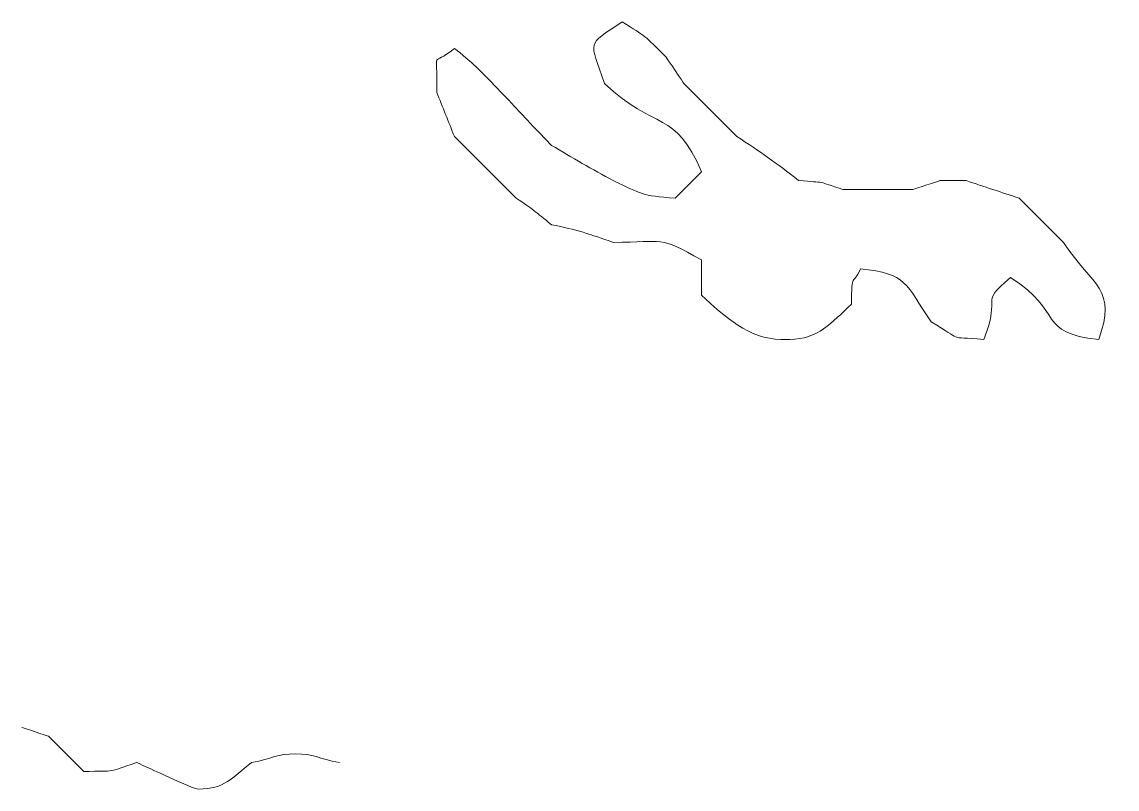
# Model space of a CAD drawing. Header units: centimetres. Extents: x -40.3 to 39, y -29.8 to 28.8.
# Drawn here: x -7.841 to -5.739, y -12.229 to -10.755 of the extents above; entities that cross this region are included whole.
import ezdxf

# ---------------------------------------------------------------- set-up
doc = ezdxf.new("R2010")
doc.units = ezdxf.units.CM
doc.header["$MEASUREMENT"] = 0
doc.layers.add('layer 1', color=7, linetype='Continuous')

msp = doc.modelspace()

# ---------------------------------------------------------------- linework, layer by layer
at = {"layer": 'layer 1', "color": 225, "lineweight": 0}
for points, knots in [([(-5.84201, -11.17864), (-5.84201, -11.17864), (-5.92675, -11.09391), (-5.92675, -11.09391), (-5.92675, -11.09391), (-5.96064, -11.08222), (-5.99445, -11.0718), (-6.02838, -11.06006), (-6.02838, -11.06006), (-6.02838, -11.06006), (-6.0792, -11.06004), (-6.0792, -11.06004), (-6.0792, -11.06004), (-6.0802, -11.06045), (-6.12718, -11.07598), (-6.13002, -11.07701), (-6.13002, -11.07701), (-6.13002, -11.07701), (-6.2147, -11.07699), (-6.2147, -11.07699), (-6.2147, -11.07699), (-6.2147, -11.07699), (-6.26552, -11.07699), (-6.26552, -11.07699), (-6.26552, -11.07699), (-6.31525, -11.06051), (-6.29668, -11.06416), (-6.35021, -11.06004), (-6.35021, -11.06004), (-6.39305, -11.02532), (-6.42457, -11.00427), (-6.46881, -10.97537), (-6.46881, -10.97537), (-6.46881, -10.97537), (-6.57045, -10.87372), (-6.57045, -10.87372), (-6.57045, -10.87372), (-6.57145, -10.87171), (-6.60248, -10.82578), (-6.60432, -10.8229), (-6.60432, -10.8229), (-6.64737, -10.77987), (-6.64225, -10.78376), (-6.68903, -10.75516), (-6.68903, -10.75516), (-6.75935, -10.80286), (-6.75073, -10.78794), (-6.7229, -10.87374), (-6.7229, -10.87374), (-6.62406, -10.96498), (-6.58673, -10.92445), (-6.53656, -11.04314), (-6.53656, -11.04314), (-6.53656, -11.04314), (-6.58737, -11.09398), (-6.58737, -11.09398), (-6.58737, -11.09398), (-6.65328, -11.0889), (-6.64944, -11.0864), (-6.70595, -11.06008), (-6.70595, -11.06008), (-6.74612, -11.03861), (-6.78499, -11.01601), (-6.82456, -10.99234), (-6.82456, -10.99234), (-6.88583, -10.93109), (-6.95357, -10.84924), (-7.0109, -10.80598), (-7.0109, -10.80598), (-7.05794, -10.84636), (-7.04275, -10.79765), (-7.04482, -10.89066), (-7.04482, -10.89066), (-7.0334, -10.9185), (-7.02211, -10.94748), (-7.0109, -10.97537), (-7.0109, -10.97537), (-7.0109, -10.97537), (-6.89232, -11.09396), (-6.89232, -11.09396), (-6.89232, -11.09396), (-6.86026, -11.11451), (-6.85525, -11.12004), (-6.82456, -11.14477), (-6.82456, -11.14477), (-6.77654, -11.15386), (-6.75048, -11.16326), (-6.70595, -11.17867), (-6.70595, -11.17867), (-6.60697, -11.17867), (-6.61958, -11.16462), (-6.53656, -11.21254), (-6.53656, -11.21254), (-6.53656, -11.21254), (-6.53656, -11.2803), (-6.53656, -11.2803), (-6.53656, -11.2803), (-6.49276, -11.32077), (-6.44455, -11.36499), (-6.38408, -11.36499), (-6.38408, -11.36499), (-6.38408, -11.36499), (-6.36714, -11.36499), (-6.36714, -11.36499), (-6.36714, -11.36499), (-6.31284, -11.36499), (-6.28789, -11.33353), (-6.24853, -11.29725), (-6.24853, -11.29725), (-6.24853, -11.23179), (-6.24531, -11.26402), (-6.23161, -11.22948), (-6.23161, -11.22948), (-6.14133, -11.23838), (-6.14553, -11.25798), (-6.09606, -11.33114), (-6.09606, -11.33114), (-6.03028, -11.36911), (-6.06942, -11.35923), (-5.99442, -11.36501), (-5.99442, -11.36501), (-5.95885, -11.2733), (-6.00697, -11.30083), (-5.94363, -11.24641), (-5.94363, -11.24641), (-5.83862, -11.31206), (-5.89407, -11.35316), (-5.77421, -11.36501), (-5.77421, -11.36501), (-5.73884, -11.26848), (-5.78345, -11.26525), (-5.84201, -11.17864)], [0, 0, 0, 0, 0.0294118, 0.0294118, 0.0294118, 0.0294118, 0.0588235, 0.0588235, 0.0588235, 0.0588235, 0.0882353, 0.0882353, 0.0882353, 0.0882353, 0.1176471, 0.1176471, 0.1176471, 0.1176471, 0.1470588, 0.1470588, 0.1470588, 0.1470588, 0.1764706, 0.1764706, 0.1764706, 0.1764706, 0.2058824, 0.2058824, 0.2058824, 0.2058824, 0.2352941, 0.2352941, 0.2352941, 0.2352941, 0.2647059, 0.2647059, 0.2647059, 0.2647059, 0.2941176, 0.2941176, 0.2941176, 0.2941176, 0.3235294, 0.3235294, 0.3235294, 0.3235294, 0.3529412, 0.3529412, 0.3529412, 0.3529412, 0.3823529, 0.3823529, 0.3823529, 0.3823529, 0.4117647, 0.4117647, 0.4117647, 0.4117647, 0.4411765, 0.4411765, 0.4411765, 0.4411765, 0.4705882, 0.4705882, 0.4705882, 0.4705882, 0.5, 0.5, 0.5, 0.5, 0.5294118, 0.5294118, 0.5294118, 0.5294118, 0.5588235, 0.5588235, 0.5588235, 0.5588235, 0.5882353, 0.5882353, 0.5882353, 0.5882353, 0.6176471, 0.6176471, 0.6176471, 0.6176471, 0.6470588, 0.6470588, 0.6470588, 0.6470588, 0.6764706, 0.6764706, 0.6764706, 0.6764706, 0.7058824, 0.7058824, 0.7058824, 0.7058824, 0.7352941, 0.7352941, 0.7352941, 0.7352941, 0.7647059, 0.7647059, 0.7647059, 0.7647059, 0.7941176, 0.7941176, 0.7941176, 0.7941176, 0.8235294, 0.8235294, 0.8235294, 0.8235294, 0.8529412, 0.8529412, 0.8529412, 0.8529412, 0.8823529, 0.8823529, 0.8823529, 0.8823529, 0.9117647, 0.9117647, 0.9117647, 0.9117647, 0.9411765, 0.9411765, 0.9411765, 0.9411765, 1, 1, 1, 1]), ([(-7.84112, -12.1103), (-7.83971, -12.11109), (-7.79175, -12.12659), (-7.7903, -12.12727), (-7.7903, -12.12727), (-7.7903, -12.12727), (-7.72254, -12.19501), (-7.72254, -12.19501), (-7.72254, -12.19501), (-7.65593, -12.19361), (-7.68073, -12.19745), (-7.6209, -12.17809), (-7.6209, -12.17809), (-7.60037, -12.18633), (-7.51287, -12.22891), (-7.50232, -12.22891), (-7.50232, -12.22891), (-7.452, -12.22891), (-7.4381, -12.20761), (-7.40069, -12.17807), (-7.40069, -12.17807), (-7.35896, -12.17), (-7.35179, -12.16112), (-7.31596, -12.16114), (-7.31596, -12.16114), (-7.27925, -12.16114), (-7.27395, -12.17002), (-7.23129, -12.17807)], [0, 0, 0, 0, 0.125, 0.125, 0.125, 0.125, 0.25, 0.25, 0.25, 0.25, 0.375, 0.375, 0.375, 0.375, 0.5, 0.5, 0.5, 0.5, 0.625, 0.625, 0.625, 0.625, 0.75, 0.75, 0.75, 0.75, 1, 1, 1, 1])]:
    msp.add_open_spline(points, degree=3, knots=knots, dxfattribs=at)

doc.saveas('drawing.dxf')
